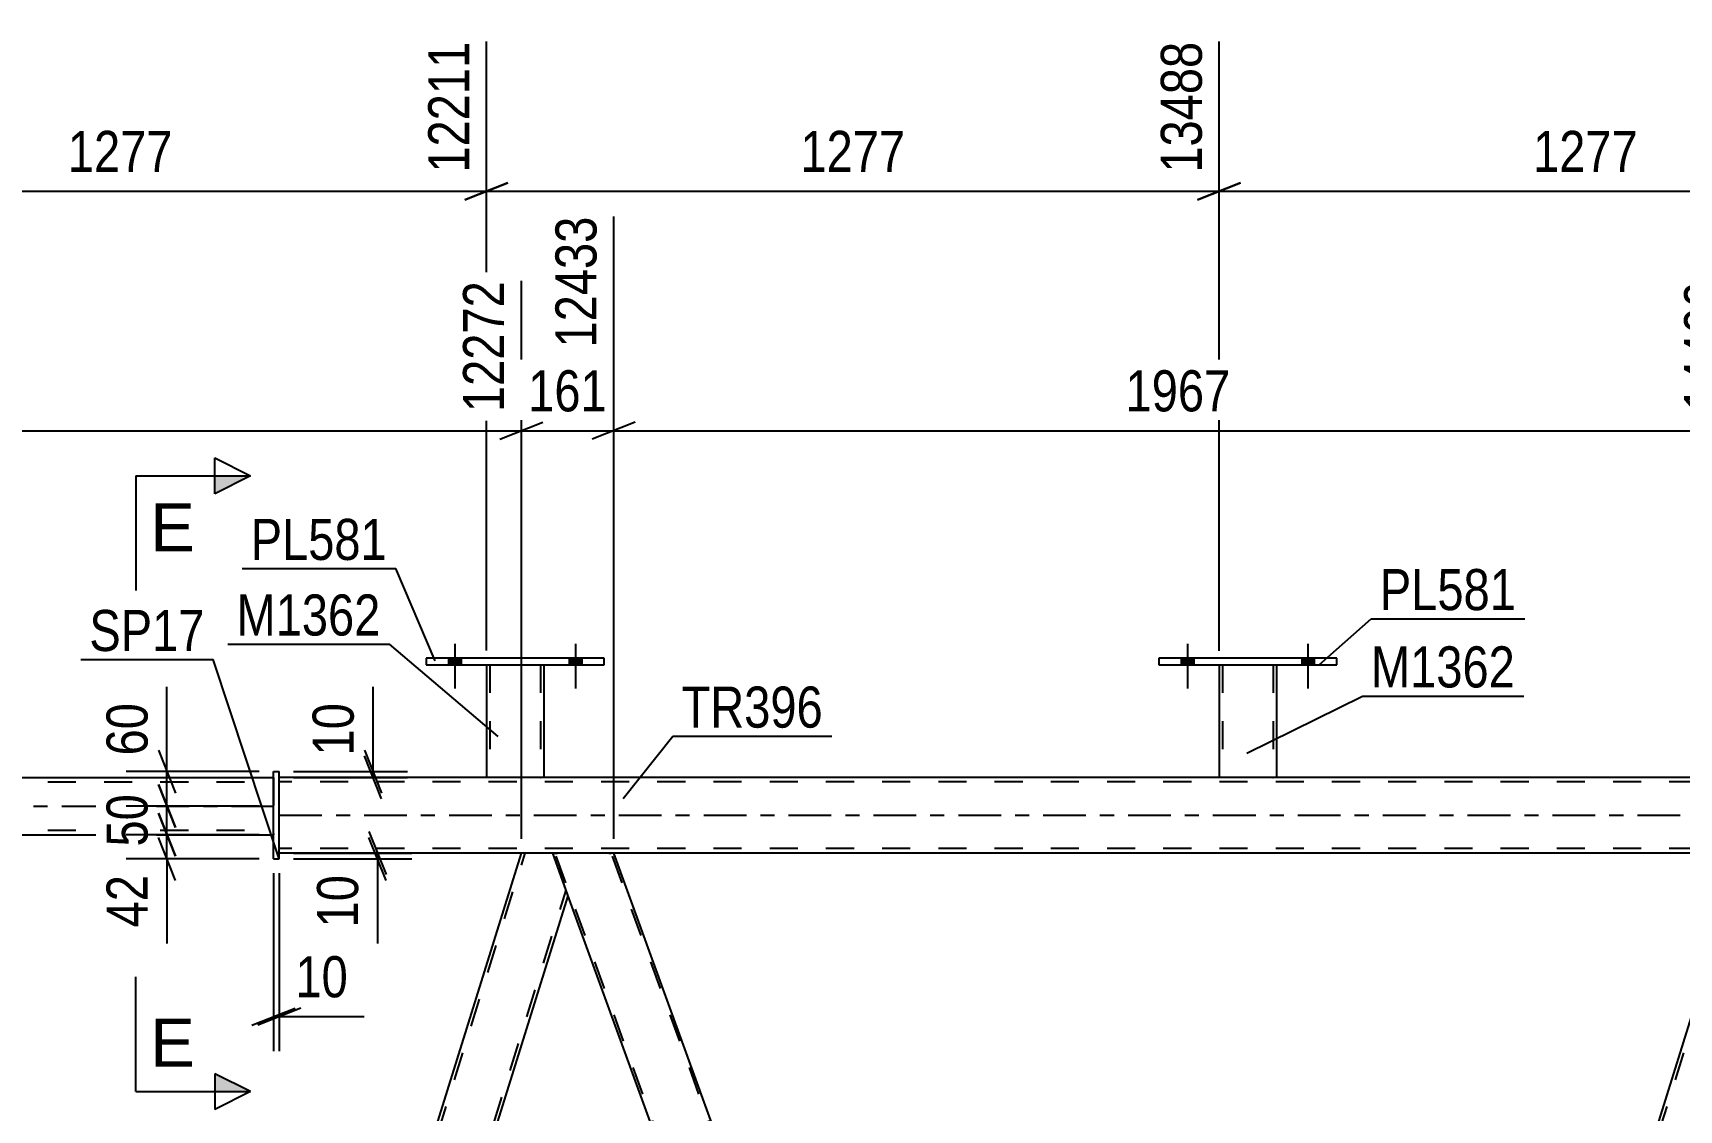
# Model space of a CAD drawing. Header units: millimetres. Extents: x 0 to 841, y 0 to 594.
# Drawn here: x 499.8 to 614.6, y 432.7 to 507.8 of the extents above; entities that cross this region are included whole.
import ezdxf

# ---------------------------------------------------------------- set-up
doc = ezdxf.new("R2010")
doc.units = ezdxf.units.MM
doc.linetypes.add('DXK_LINE_DOT2', pattern=[3.9198, 1.9599, -1.9599])
doc.linetypes.add('DXK_LINE_DOT3', pattern=[5.9187, 2.979, -0.9799, 0.9799, -0.9799])
doc.styles.add('Arial', font='ARIAL.TTF', dxfattribs={"height": 0.2})
doc.styles.add('Arial Narrow', font='ARIALN.TTF', dxfattribs={"height": 0.2})

# ---------------------------------------------------------------- blocks, each defined once
blk = doc.blocks.new('Bolt-318889761-1790 - 1356')
at = {"linetype": 'Continuous'}
for points in [[(528.76, 463.75), (529.64, 463.75), (529.64, 464.23), (528.76, 464.23)], [(537.16, 463.75), (538.04, 463.75), (538.04, 464.23), (537.16, 464.23)]]:
    blk.add_hatch(color=1, dxfattribs=at).paths.add_polyline_path(points)
at = {"color": 1, "linetype": 'Continuous'}
for p, q in [((529.2, 465.23), (529.2, 462.11)), ((537.6, 465.23), (537.6, 462.11)), ((528.76, 464.23), (528.76, 463.75)), ((529.64, 464.23), (529.64, 463.75)), ((537.16, 464.23), (537.16, 463.75)), ((538.04, 464.23), (538.04, 463.75))]:
    blk.add_line(p, q, dxfattribs=at)
blk = doc.blocks.new('Part-318889761-1473 - 1356')
at = {"color": 2, "linetype": 'Continuous'}
for p, q in [((531.88, 455.91), (516.95, 455.91)), ((534.92, 455.91), (531.88, 455.91)), ((582.96, 455.91), (534.92, 455.91)), ((586, 455.91), (582.96, 455.91)), ((634.04, 455.91), (586.01, 455.91)), ((704.76, 450.63), (516.95, 450.63))]:
    blk.add_line(p, q, dxfattribs=at)
at = {"color": 7, "linetype": 'DXK_LINE_DOT2'}
for p, q in [((516.95, 450.63), (516.95, 455.91)), ((531.88, 455.91), (531.88, 455.91)), ((534.92, 455.91), (534.92, 455.91)), ((582.96, 455.91), (582.96, 455.91)), ((582.96, 455.91), (582.96, 455.91)), ((586.01, 455.91), (586, 455.91)), ((586.01, 455.91), (586, 455.91)), ((764.78, 455.59), (516.95, 455.59)), ((764.78, 450.95), (516.95, 450.95))]:
    blk.add_line(p, q, dxfattribs=at)
at = {"color": 7, "linetype": 'DXK_LINE_DOT3'}
blk.add_line((516.95, 453.27), (764.78, 453.27), dxfattribs=at)
blk = doc.blocks.new('Part-318889761-1607 - 1356')
at = {"color": 2, "linetype": 'Continuous'}
for p, q in [((484.32, 455.91), (516.55, 455.91)), ((454.67, 451.91), (516.55, 451.91))]:
    blk.add_line(p, q, dxfattribs=at)
at = {"color": 7, "linetype": 'DXK_LINE_DOT2'}
for p, q in [((516.55, 455.91), (516.55, 451.91)), ((57.88, 455.59), (516.55, 455.59)), ((57.88, 452.23), (516.55, 452.23))]:
    blk.add_line(p, q, dxfattribs=at)
at = {"color": 7, "linetype": 'DXK_LINE_DOT3'}
blk.add_line((57.88, 453.91), (516.55, 453.91), dxfattribs=at)
blk = doc.blocks.new('Part-318889761-1424 - 1356')
at = {"color": 7, "linetype": 'DXK_LINE_DOT2'}
for p, q in [((531.4, 463.76), (535.4, 463.76)), ((531.4, 463.75), (531.4, 463.76)), ((531.4, 463.76), (531.4, 463.75)), ((531.64, 463.76), (531.64, 455.91)), ((535.16, 463.76), (535.16, 455.91)), ((535.4, 463.76), (535.4, 463.75)), ((535.4, 463.75), (535.4, 463.76)), ((531.88, 455.91), (531.4, 455.91)), ((535.11, 455.91), (534.92, 455.91)), ((535.4, 455.91), (534.92, 455.91)), ((535.15, 455.91), (535.16, 455.91))]:
    blk.add_line(p, q, dxfattribs=at)
at = {"color": 2, "linetype": 'Continuous'}
for p, q in [((531.4, 463.75), (531.4, 455.91)), ((535.4, 463.75), (535.4, 455.91)), ((534.92, 455.91), (531.88, 455.91))]:
    blk.add_line(p, q, dxfattribs=at)
blk = doc.blocks.new('Part-318889761-1429 - 1356')
at = {"color": 2, "linetype": 'Continuous'}
for p, q in [((527.2, 464.23), (527.2, 463.75)), ((539.6, 464.23), (527.2, 464.23)), ((527.2, 463.75), (539.6, 463.75)), ((539.6, 463.75), (539.6, 464.23))]:
    blk.add_line(p, q, dxfattribs=at)
blk = doc.blocks.new('Part-318889761-1643 - 1356')
at = {"color": 7, "linetype": 'DXK_LINE_DOT2'}
for p, q in [((497.67, 333.79), (534.09, 450.63)), ((534.34, 450.63), (533.83, 450.63)), ((500.39, 330.7), (536.96, 448.04)), ((537.1, 447.66), (537.08, 447.71)), ((537.1, 447.66), (537.08, 447.71)), ((497.53, 334.17), (497.95, 335.51)), ((502.14, 335.51), (500.64, 330.7)), ((498.79, 330.7), (497.53, 334.17)), ((500.64, 330.7), (498.79, 330.7))]:
    blk.add_line(p, q, dxfattribs=at)
at = {"color": 2, "linetype": 'Continuous'}
for p, q in [((497.95, 335.51), (533.83, 450.63)), ((536.02, 450.63), (534.34, 450.63)), ((537.08, 447.71), (536.02, 450.63)), ((502.14, 335.51), (537.1, 447.66))]:
    blk.add_line(p, q, dxfattribs=at)
blk = doc.blocks.new('Part-318889761-1665 - 1356')
at = {"color": 7, "linetype": 'DXK_LINE_DOT2'}
for p, q in [((536.04, 450.63), (536.02, 450.63)), ((536.02, 450.63), (536.36, 450.63)), ((537.08, 447.71), (536.02, 450.63)), ((579.84, 330.7), (536.19, 450.63)), ((540.27, 450.63), (539.93, 450.63)), ((539.93, 450.63), (540.1, 450.63)), ((583.76, 330.7), (540.1, 450.63)), ((583.93, 330.7), (582.68, 334.12)), ((579.67, 330.7), (583.93, 330.7))]:
    blk.add_line(p, q, dxfattribs=at)
at = {"color": 2, "linetype": 'Continuous'}
for p, q in [((539.93, 450.63), (536.36, 450.63)), ((582.68, 334.12), (540.27, 450.63)), ((579.67, 330.7), (537.08, 447.71))]:
    blk.add_line(p, q, dxfattribs=at)
blk = doc.blocks.new('Bolt-318889761-1730 - 1356')
at = {"linetype": 'Continuous'}
for points in [[(579.84, 463.75), (580.72, 463.75), (580.72, 464.23), (579.84, 464.23)], [(588.24, 463.75), (589.12, 463.75), (589.12, 464.23), (588.24, 464.23)]]:
    blk.add_hatch(color=1, dxfattribs=at).paths.add_polyline_path(points)
at = {"color": 1, "linetype": 'Continuous'}
for p, q in [((580.28, 465.23), (580.28, 462.11)), ((588.68, 465.23), (588.68, 462.11)), ((579.84, 464.23), (579.84, 463.75)), ((580.72, 464.23), (580.72, 463.75)), ((588.24, 464.23), (588.24, 463.75)), ((589.12, 464.23), (589.12, 463.75))]:
    blk.add_line(p, q, dxfattribs=at)
blk = doc.blocks.new('Part-318889761-1900 - 1356')
at = {"color": 2, "linetype": 'Continuous'}
for p, q in [((582.66, 334.17), (618.97, 450.63)), ((621.15, 450.63), (619.47, 450.63)), ((622.21, 447.71), (621.15, 450.63)), ((585.77, 330.7), (622.23, 447.66)), ((583.93, 330.7), (582.68, 334.12))]:
    blk.add_line(p, q, dxfattribs=at)
at = {"color": 7, "linetype": 'DXK_LINE_DOT2'}
for p, q in [((582.8, 333.79), (619.22, 450.63)), ((619.47, 450.63), (618.97, 450.63)), ((585.52, 330.7), (622.1, 448.04)), ((622.23, 447.66), (622.21, 447.71)), ((622.23, 447.66), (622.21, 447.71)), ((582.68, 334.12), (582.66, 334.17)), ((583.93, 330.7), (585.77, 330.7))]:
    blk.add_line(p, q, dxfattribs=at)
blk = doc.blocks.new('Part-318889761-1788 - 1356')
at = {"color": 2, "linetype": 'Continuous'}
for p, q in [((578.28, 464.23), (578.28, 463.75)), ((590.68, 464.23), (578.28, 464.23)), ((578.28, 463.75), (590.68, 463.75)), ((590.68, 463.75), (590.68, 464.23))]:
    blk.add_line(p, q, dxfattribs=at)
blk = doc.blocks.new('Bolt-318889761-1789 - 1356')
at = {"linetype": 'Continuous'}
for points in [[(528.76, 463.75), (529.64, 463.75), (529.64, 464.23), (528.76, 464.23)], [(537.16, 463.75), (538.04, 463.75), (538.04, 464.23), (537.16, 464.23)]]:
    blk.add_hatch(color=1, dxfattribs=at).paths.add_polyline_path(points)
at = {"color": 1, "linetype": 'Continuous'}
for p, q in [((529.2, 465.23), (529.2, 462.11)), ((537.6, 465.23), (537.6, 462.11)), ((528.76, 464.23), (528.76, 463.75)), ((529.64, 464.23), (529.64, 463.75)), ((537.16, 464.23), (537.16, 463.75)), ((538.04, 464.23), (538.04, 463.75))]:
    blk.add_line(p, q, dxfattribs=at)
blk = doc.blocks.new('Bolt-318889761-1791 - 1356')
at = {"linetype": 'Continuous'}
for points in [[(579.84, 463.75), (580.72, 463.75), (580.72, 464.23), (579.84, 464.23)], [(588.24, 463.75), (589.12, 463.75), (589.12, 464.23), (588.24, 464.23)]]:
    blk.add_hatch(color=1, dxfattribs=at).paths.add_polyline_path(points)
at = {"color": 1, "linetype": 'Continuous'}
for p, q in [((580.28, 465.23), (580.28, 462.11)), ((588.68, 465.23), (588.68, 462.11)), ((579.84, 464.23), (579.84, 463.75)), ((580.72, 464.23), (580.72, 463.75)), ((588.24, 464.23), (588.24, 463.75)), ((589.12, 464.23), (589.12, 463.75))]:
    blk.add_line(p, q, dxfattribs=at)
blk = doc.blocks.new('Part-318889761-1815 - 1356')
at = {"color": 2, "linetype": 'Continuous'}
for p, q in [((516.55, 450.23), (516.55, 456.31)), ((516.55, 456.31), (516.95, 456.31)), ((516.95, 450.23), (516.95, 456.31)), ((516.55, 450.23), (516.95, 450.23))]:
    blk.add_line(p, q, dxfattribs=at)
blk = doc.blocks.new('Part-318889761-1917 - 1356')
at = {"color": 7, "linetype": 'DXK_LINE_DOT2'}
for p, q in [((582.48, 463.76), (586.48, 463.76)), ((582.48, 463.75), (582.48, 463.76)), ((582.48, 463.76), (582.48, 463.75)), ((582.72, 463.76), (582.72, 455.91)), ((586.24, 463.76), (586.24, 455.91)), ((586.48, 463.76), (586.48, 463.75)), ((586.48, 463.75), (586.48, 463.76)), ((582.96, 455.91), (582.48, 455.91)), ((586.19, 455.91), (586, 455.91)), ((586.48, 455.91), (586, 455.91)), ((586.23, 455.91), (586.24, 455.91))]:
    blk.add_line(p, q, dxfattribs=at)
at = {"color": 2, "linetype": 'Continuous'}
for p, q in [((582.48, 463.75), (582.48, 455.91)), ((586.48, 463.75), (586.48, 455.91)), ((586, 455.91), (582.96, 455.91))]:
    blk.add_line(p, q, dxfattribs=at)
blk = doc.blocks.new('StraightDimension-318889761-3063 - 1356')
at = {"color": 7, "linetype": 'Continuous'}
for p, q in [((508.52, 455.41), (509.72, 452.41)), ((515.55, 453.91), (506.27, 453.91)), ((509.72, 450.41), (508.52, 453.41)), ((509.12, 451.91), (509.12, 453.91)), ((515.55, 451.91), (506.27, 451.91))]:
    blk.add_line(p, q, dxfattribs=at)
at = {"color": 0}
blk.add_wipeout([(508.37, 455.34), (504.17, 455.34), (504.17, 450.49), (508.37, 450.49)], dxfattribs=at)
at = {"color": 3, "style": 'Arial Narrow'}
blk.add_text('50', height=2.863, rotation=90.0002, dxfattribs=at).set_placement((507.77, 451.09))
blk = doc.blocks.new('StraightDimension-318889761-3053 - 1356')
at = {"color": 7, "linetype": 'Continuous'}
for p, q in [((508.52, 453.41), (509.72, 450.41)), ((515.55, 451.91), (506.27, 451.91)), ((509.72, 448.73), (508.52, 451.73)), ((509.12, 450.23), (509.12, 451.91)), ((515.55, 450.23), (506.27, 450.23)), ((509.12, 450.23), (509.12, 444.33)), ((509.12, 450.23), (509.12, 444.33))]:
    blk.add_line(p, q, dxfattribs=at)
at = {"color": 0}
blk.add_wipeout([(508.37, 449.71), (504.17, 449.71), (504.17, 444.85), (508.37, 444.85)], dxfattribs=at)
at = {"color": 3, "style": 'Arial Narrow'}
blk.add_text('42', height=2.863, rotation=90.0002, dxfattribs=at).set_placement((507.77, 445.45))
blk = doc.blocks.new('StraightDimension-318889761-3025 - 1356')
at = {"color": 7, "linetype": 'Continuous'}
for p, q in [((523.2, 452.13), (524.4, 449.13)), ((524.4, 448.73), (523.2, 451.73)), ((517.95, 450.63), (526.2, 450.63)), ((517.95, 450.23), (526.2, 450.23)), ((523.8, 450.23), (523.8, 450.63)), ((523.8, 450.23), (523.8, 444.33)), ((523.8, 450.23), (523.8, 444.33))]:
    blk.add_line(p, q, dxfattribs=at)
at = {"color": 0}
blk.add_wipeout([(523.05, 449.71), (518.85, 449.71), (518.85, 444.85), (523.05, 444.85)], dxfattribs=at)
at = {"color": 3, "style": 'Arial Narrow'}
blk.add_text('10', height=2.863, rotation=90.0002, dxfattribs=at).set_placement((522.45, 445.45))
blk = doc.blocks.new('StraightDimension-318889761-1974 - 1356')
at = {"color": 7, "linetype": 'Continuous'}
for p, q in [((582.48, 464.74), (582.48, 507.21)), ((633.57, 464.76), (633.57, 507.21)), ((583.98, 497.37), (580.98, 496.17)), ((632.07, 496.17), (635.07, 497.37)), ((582.48, 496.77), (633.57, 496.77))]:
    blk.add_line(p, q, dxfattribs=at)
at = {"color": 0}
blk.add_wipeout([(612.28, 497.52), (612.28, 501.72), (603.77, 501.72), (603.77, 497.52)], dxfattribs=at)
at = {"color": 3, "style": 'Arial Narrow'}
blk.add_text('1277', height=2.863, dxfattribs=at).set_placement((604.37, 498.12))
at = {"color": 0, "linetype": 'Continuous'}
blk.add_wipeout([(632.97, 507.81), (628.77, 507.81), (628.77, 497.47), (632.97, 497.47)], dxfattribs=at)
at = {"color": 3, "linetype": 'Continuous', "style": 'Arial Narrow'}
blk.add_text('14765', height=2.863, rotation=90.0002, dxfattribs=at).set_placement((632.37, 498.07))
blk = doc.blocks.new('StraightDimension-318889761-1975 - 1356')
at = {"color": 7, "linetype": 'Continuous'}
for p, q in [((531.4, 464.76), (531.4, 507.21)), ((582.48, 464.74), (582.48, 507.21)), ((532.9, 497.37), (529.9, 496.17)), ((580.98, 496.17), (583.98, 497.37)), ((531.4, 496.77), (582.48, 496.77))]:
    blk.add_line(p, q, dxfattribs=at)
at = {"color": 0}
blk.add_wipeout([(561.2, 497.52), (561.2, 501.72), (552.69, 501.72), (552.69, 497.52)], dxfattribs=at)
at = {"color": 3, "style": 'Arial Narrow'}
blk.add_text('1277', height=2.863, dxfattribs=at).set_placement((553.29, 498.12))
at = {"color": 0, "linetype": 'Continuous'}
blk.add_wipeout([(581.88, 507.81), (577.68, 507.81), (577.68, 497.47), (581.88, 497.47)], dxfattribs=at)
at = {"color": 3, "linetype": 'Continuous', "style": 'Arial Narrow'}
blk.add_text('13488', height=2.863, rotation=90.0002, dxfattribs=at).set_placement((581.28, 498.07))
blk = doc.blocks.new('StraightDimension-318889761-1976 - 1356')
at = {"color": 7, "linetype": 'Continuous'}
for p, q in [((480.32, 464.76), (480.32, 507.21)), ((531.4, 464.76), (531.4, 507.21)), ((481.82, 497.37), (478.82, 496.17)), ((529.9, 496.17), (532.9, 497.37)), ((480.32, 496.77), (531.4, 496.77))]:
    blk.add_line(p, q, dxfattribs=at)
at = {"color": 0}
blk.add_wipeout([(510.12, 497.52), (510.12, 501.72), (501.61, 501.72), (501.61, 497.52)], dxfattribs=at)
at = {"color": 3, "style": 'Arial Narrow'}
blk.add_text('1277', height=2.863, dxfattribs=at).set_placement((502.21, 498.12))
at = {"color": 0, "linetype": 'Continuous'}
blk.add_wipeout([(530.8, 507.81), (526.6, 507.81), (526.6, 497.47), (530.8, 497.47)], dxfattribs=at)
at = {"color": 3, "linetype": 'Continuous', "style": 'Arial Narrow'}
blk.add_text('12211', height=2.863, rotation=90.0002, dxfattribs=at).set_placement((530.2, 498.07))
blk = doc.blocks.new('StraightDimension-318889761-2256 - 1356')
at = {"color": 7, "linetype": 'Continuous'}
for p, q in [((454.67, 452.91), (454.67, 495.02)), ((533.83, 451.63), (533.83, 490.52)), ((456.17, 480.68), (453.17, 479.48)), ((454.67, 480.08), (533.83, 480.08)), ((532.33, 479.48), (535.33, 480.68))]:
    blk.add_line(p, q, dxfattribs=at)
at = {"color": 0}
blk.add_wipeout([(498.51, 480.83), (498.51, 485.03), (490, 485.03), (490, 480.83)], dxfattribs=at)
at = {"color": 3, "style": 'Arial Narrow'}
blk.add_text('1979', height=2.863, dxfattribs=at).set_placement((490.6, 481.43))
at = {"color": 0, "linetype": 'Continuous'}
blk.add_wipeout([(533.23, 491.12), (529.03, 491.12), (529.03, 480.78), (533.23, 480.78)], dxfattribs=at)
at = {"color": 3, "linetype": 'Continuous', "style": 'Arial Narrow'}
blk.add_text('12272', height=2.863, rotation=90.0002, dxfattribs=at).set_placement((532.63, 481.38))
blk = doc.blocks.new('StraightDimension-318889761-2271 - 1356')
at = {"color": 7, "linetype": 'Continuous'}
for p, q in [((540.27, 451.63), (540.27, 495.02)), ((533.83, 451.63), (533.83, 490.52)), ((532.33, 479.48), (535.33, 480.68)), ((533.83, 480.08), (540.27, 480.08)), ((541.77, 480.68), (538.77, 479.48))]:
    blk.add_line(p, q, dxfattribs=at)
at = {"color": 0}
blk.add_wipeout([(540.4, 480.83), (540.4, 485.03), (533.71, 485.03), (533.71, 480.83)], dxfattribs=at)
at = {"color": 3, "style": 'Arial Narrow'}
blk.add_text('161', height=2.863, dxfattribs=at).set_placement((534.31, 481.43))
at = {"color": 0, "linetype": 'Continuous'}
blk.add_wipeout([(539.67, 495.62), (535.47, 495.62), (535.47, 485.28), (539.67, 485.28)], dxfattribs=at)
at = {"color": 3, "linetype": 'Continuous', "style": 'Arial Narrow'}
blk.add_text('12433', height=2.863, rotation=90.0002, dxfattribs=at).set_placement((539.07, 485.88))
blk = doc.blocks.new('StraightDimension-318889761-2286 - 1356')
at = {"color": 7, "linetype": 'Continuous'}
for p, q in [((540.27, 451.63), (540.27, 495.02)), ((618.97, 451.63), (618.97, 490.52)), ((541.77, 480.68), (538.77, 479.48)), ((540.27, 480.08), (618.97, 480.08)), ((617.47, 479.48), (620.47, 480.68))]:
    blk.add_line(p, q, dxfattribs=at)
at = {"color": 0}
blk.add_wipeout([(583.88, 480.83), (583.88, 485.03), (575.36, 485.03), (575.36, 480.83)], dxfattribs=at)
at = {"color": 3, "style": 'Arial Narrow'}
blk.add_text('1967', height=2.863, dxfattribs=at).set_placement((575.96, 481.43))
at = {"color": 0, "linetype": 'Continuous'}
blk.add_wipeout([(618.37, 491.12), (614.17, 491.12), (614.17, 480.78), (618.37, 480.78)], dxfattribs=at)
at = {"color": 3, "linetype": 'Continuous', "style": 'Arial Narrow'}
blk.add_text('14400', height=2.863, rotation=90.0002, dxfattribs=at).set_placement((617.77, 481.38))
blk = doc.blocks.new('StraightDimension-318889761-3046 - 1356')
at = {"color": 7, "linetype": 'Continuous'}
for p, q in [((523.49, 456.31), (523.49, 462.22)), ((523.49, 456.31), (523.49, 462.22)), ((522.89, 457.81), (524.09, 454.81)), ((524.09, 454.41), (522.89, 457.41)), ((517.95, 456.31), (525.89, 456.31)), ((517.95, 455.91), (525.89, 455.91)), ((523.49, 455.91), (523.49, 456.31))]:
    blk.add_line(p, q, dxfattribs=at)
at = {"color": 0}
blk.add_wipeout([(522.74, 461.7), (518.54, 461.7), (518.54, 456.84), (522.74, 456.84)], dxfattribs=at)
at = {"color": 3, "style": 'Arial Narrow'}
blk.add_text('10', height=2.863, rotation=90.0002, dxfattribs=at).set_placement((522.14, 457.44))
blk = doc.blocks.new('StraightDimension-318889761-3073 - 1356')
at = {"color": 7, "linetype": 'Continuous'}
for p, q in [((509.12, 456.31), (509.12, 462.22)), ((509.12, 456.31), (509.12, 462.22)), ((508.52, 457.81), (509.72, 454.81)), ((515.55, 456.31), (506.27, 456.31)), ((509.12, 453.91), (509.12, 456.31)), ((509.72, 452.41), (508.52, 455.41)), ((515.55, 453.91), (506.27, 453.91))]:
    blk.add_line(p, q, dxfattribs=at)
at = {"color": 0}
blk.add_wipeout([(508.37, 461.7), (504.17, 461.7), (504.17, 456.84), (508.37, 456.84)], dxfattribs=at)
at = {"color": 3, "style": 'Arial Narrow'}
blk.add_text('60', height=2.863, rotation=90.0002, dxfattribs=at).set_placement((507.77, 457.44))
blk = doc.blocks.new('StraightDimension-318889761-3084 - 1356')
at = {"color": 7, "linetype": 'Continuous'}
for p, q in [((516.55, 449.23), (516.55, 436.83)), ((516.95, 449.23), (516.95, 436.83)), ((515.05, 438.63), (518.05, 439.83)), ((518.45, 439.83), (515.45, 438.63)), ((516.55, 439.23), (516.95, 439.23)), ((516.95, 439.23), (522.86, 439.23)), ((516.95, 439.23), (522.86, 439.23))]:
    blk.add_line(p, q, dxfattribs=at)
at = {"color": 0}
blk.add_wipeout([(522.33, 439.98), (522.33, 444.18), (517.48, 444.18), (517.48, 439.98)], dxfattribs=at)
at = {"color": 3, "style": 'Arial Narrow'}
blk.add_text('10', height=2.863, dxfattribs=at).set_placement((518.08, 440.58))
blk = doc.blocks.new('Mark-318889761-1420 - 1356')
at = {"color": 30, "linetype": 'Continuous'}
for p in [(513.37, 465.2), (532.22, 458.76)]:
    blk.add_line(p, (524.63, 465.2), dxfattribs=at)
at = {"color": 0}
blk.add_wipeout([(524.03, 465.8), (524.03, 468.8), (513.97, 468.8), (513.97, 465.8)], dxfattribs=at)
blk.add_wipeout([(524.03, 465.8), (524.03, 468.8), (513.97, 468.8), (513.97, 465.8)], dxfattribs=at)
at = {"color": 3, "style": 'Arial Narrow'}
blk.add_text('M1362', height=2.863, dxfattribs=at).set_placement((513.97, 465.8))
blk = doc.blocks.new('Mark-318889761-1469 - 1356')
at = {"color": 30, "linetype": 'Continuous'}
for p, q in [((540.93, 454.44), (544.4, 458.78)), ((544.4, 458.78), (555.47, 458.78))]:
    blk.add_line(p, q, dxfattribs=at)
at = {"color": 0}
blk.add_wipeout([(554.87, 459.38), (554.87, 462.38), (545, 462.38), (545, 459.38)], dxfattribs=at)
blk.add_wipeout([(554.87, 459.38), (554.87, 462.38), (545, 462.38), (545, 459.38)], dxfattribs=at)
at = {"color": 3, "style": 'Arial Narrow'}
blk.add_text('TR396', height=2.863, dxfattribs=at).set_placement((545, 459.38))
blk = doc.blocks.new('Mark-318889761-1425 - 1356')
at = {"color": 30, "linetype": 'Continuous'}
for p in [(514.36, 470.47), (527.83, 464.03)]:
    blk.add_line(p, (525.07, 470.47), dxfattribs=at)
at = {"color": 0}
blk.add_wipeout([(524.47, 471.07), (524.47, 474.07), (514.96, 474.07), (514.96, 471.07)], dxfattribs=at)
blk.add_wipeout([(524.47, 471.07), (524.47, 474.07), (514.96, 474.07), (514.96, 471.07)], dxfattribs=at)
at = {"color": 3, "style": 'Arial Narrow'}
blk.add_text('PL581', height=2.863, dxfattribs=at).set_placement((514.96, 471.07))
blk = doc.blocks.new('Mark-318889761-44503 - 1356')
at = {"color": 30, "linetype": 'Continuous'}
for p in [(503.11, 464.12), (516.95, 450.23)]:
    blk.add_line(p, (512.35, 464.12), dxfattribs=at)
at = {"color": 0}
blk.add_wipeout([(511.75, 464.72), (511.75, 467.72), (503.71, 467.72), (503.71, 464.72)], dxfattribs=at)
blk.add_wipeout([(511.75, 464.72), (511.75, 467.72), (503.71, 467.72), (503.71, 464.72)], dxfattribs=at)
at = {"color": 3, "style": 'Arial Narrow'}
blk.add_text('SP17', height=2.863, dxfattribs=at).set_placement((503.71, 464.72))
blk = doc.blocks.new('Mark-318889761-1784 - 1356')
at = {"color": 30, "linetype": 'Continuous'}
for p, q in [((589.45, 463.75), (593.09, 466.97)), ((593.09, 466.97), (603.79, 466.97))]:
    blk.add_line(p, q, dxfattribs=at)
at = {"color": 0}
blk.add_wipeout([(603.19, 467.57), (603.19, 470.57), (593.69, 470.57), (593.69, 467.57)], dxfattribs=at)
blk.add_wipeout([(603.19, 467.57), (603.19, 470.57), (593.69, 470.57), (593.69, 467.57)], dxfattribs=at)
at = {"color": 3, "style": 'Arial Narrow'}
blk.add_text('PL581', height=2.863, dxfattribs=at).set_placement((593.69, 467.57))
blk = doc.blocks.new('Mark-318889761-1913 - 1356')
at = {"color": 30, "linetype": 'Continuous'}
for p, q in [((584.42, 457.59), (592.47, 461.58)), ((592.47, 461.58), (603.72, 461.58))]:
    blk.add_line(p, q, dxfattribs=at)
at = {"color": 0}
blk.add_wipeout([(603.12, 462.18), (603.12, 465.18), (593.07, 465.18), (593.07, 462.18)], dxfattribs=at)
blk.add_wipeout([(603.12, 462.18), (603.12, 465.18), (593.07, 465.18), (593.07, 462.18)], dxfattribs=at)
at = {"color": 3, "style": 'Arial Narrow'}
blk.add_text('M1362', height=2.863, dxfattribs=at).set_placement((593.07, 462.18))
blk = doc.blocks.new('SectionMark-318889761-3153 - 1356')
at = {"linetype": 'Continuous'}
for points in [[(512.45, 475.68), (512.45, 476.93), (514.95, 476.93)], [(512.45, 434), (512.45, 435.25), (514.95, 434)]]:
    blk.add_hatch(color=6, dxfattribs=at).paths.add_polyline_path(points)
at = {"color": 6, "linetype": 'Continuous'}
for p, q in [((512.45, 475.68), (512.45, 478.18)), ((512.45, 478.18), (514.95, 476.93)), ((506.95, 476.93), (506.95, 468.93)), ((506.95, 476.93), (514.95, 476.93)), ((514.95, 476.93), (512.45, 475.68)), ((506.95, 434), (506.95, 442)), ((514.95, 434), (512.45, 435.25)), ((512.45, 435.25), (512.45, 432.75)), ((506.95, 434), (514.95, 434)), ((514.95, 434), (512.45, 432.75))]:
    blk.add_line(p, q, dxfattribs=at)
at = {"color": 0, "linetype": 'Continuous'}
for points in [[(511.06, 471.68), (511.06, 475.18), (507.95, 475.18), (507.95, 471.68)], [(511.06, 435.75), (511.06, 439.25), (507.95, 439.25), (507.95, 435.75)]]:
    blk.add_wipeout(points, dxfattribs=at)
at = {"color": 3, "linetype": 'Continuous', "style": 'Arial'}
for p in [(507.95, 471.68), (507.95, 435.75)]:
    blk.add_text('E', height=3.34, dxfattribs=at).set_placement(p)

msp = doc.modelspace()

# ---------------------------------------------------------------- block references
for name in ['Bolt-318889761-1790 - 1356', 'Bolt-318889761-1789 - 1356', 'Bolt-318889761-1730 - 1356', 'Bolt-318889761-1791 - 1356', 'Part-318889761-1429 - 1356', 'Part-318889761-1424 - 1356', 'Part-318889761-1788 - 1356', 'Part-318889761-1917 - 1356', 'Part-318889761-1607 - 1356', 'Part-318889761-1815 - 1356', 'Part-318889761-1473 - 1356', 'Part-318889761-1643 - 1356', 'Part-318889761-1665 - 1356', 'Part-318889761-1900 - 1356']:
    msp.add_blockref(name, (0, 0))

# ---------------------------------------------------------------- next in the draw order: block references
for name in ['StraightDimension-318889761-1974 - 1356', 'StraightDimension-318889761-3063 - 1356', 'StraightDimension-318889761-3025 - 1356']:
    msp.add_blockref(name, (0, 0))

# ---------------------------------------------------------------- next in the draw order: block references
for name in ['StraightDimension-318889761-1975 - 1356', 'StraightDimension-318889761-3053 - 1356']:
    msp.add_blockref(name, (0, 0))

# ---------------------------------------------------------------- next in the draw order: block references
for name in ['StraightDimension-318889761-1976 - 1356', 'StraightDimension-318889761-3084 - 1356']:
    msp.add_blockref(name, (0, 0))

# ---------------------------------------------------------------- next in the draw order: block references
msp.add_blockref('StraightDimension-318889761-2256 - 1356', (0, 0))

# ---------------------------------------------------------------- next in the draw order: block references
for name in ['StraightDimension-318889761-2271 - 1356', 'StraightDimension-318889761-3073 - 1356', 'StraightDimension-318889761-3046 - 1356']:
    msp.add_blockref(name, (0, 0))

# ---------------------------------------------------------------- next in the draw order: block references
for name in ['StraightDimension-318889761-2286 - 1356', 'Mark-318889761-1420 - 1356']:
    msp.add_blockref(name, (0, 0))

# ---------------------------------------------------------------- next in the draw order: block references
for name in ['Mark-318889761-1425 - 1356', 'Mark-318889761-1784 - 1356', 'Mark-318889761-1469 - 1356']:
    msp.add_blockref(name, (0, 0))

# ---------------------------------------------------------------- next in the draw order: block references
for name in ['Mark-318889761-44503 - 1356', 'Mark-318889761-1913 - 1356']:
    msp.add_blockref(name, (0, 0))

# ---------------------------------------------------------------- next in the draw order: block references
msp.add_blockref('SectionMark-318889761-3153 - 1356', (0, 0))

doc.saveas('drawing.dxf')
